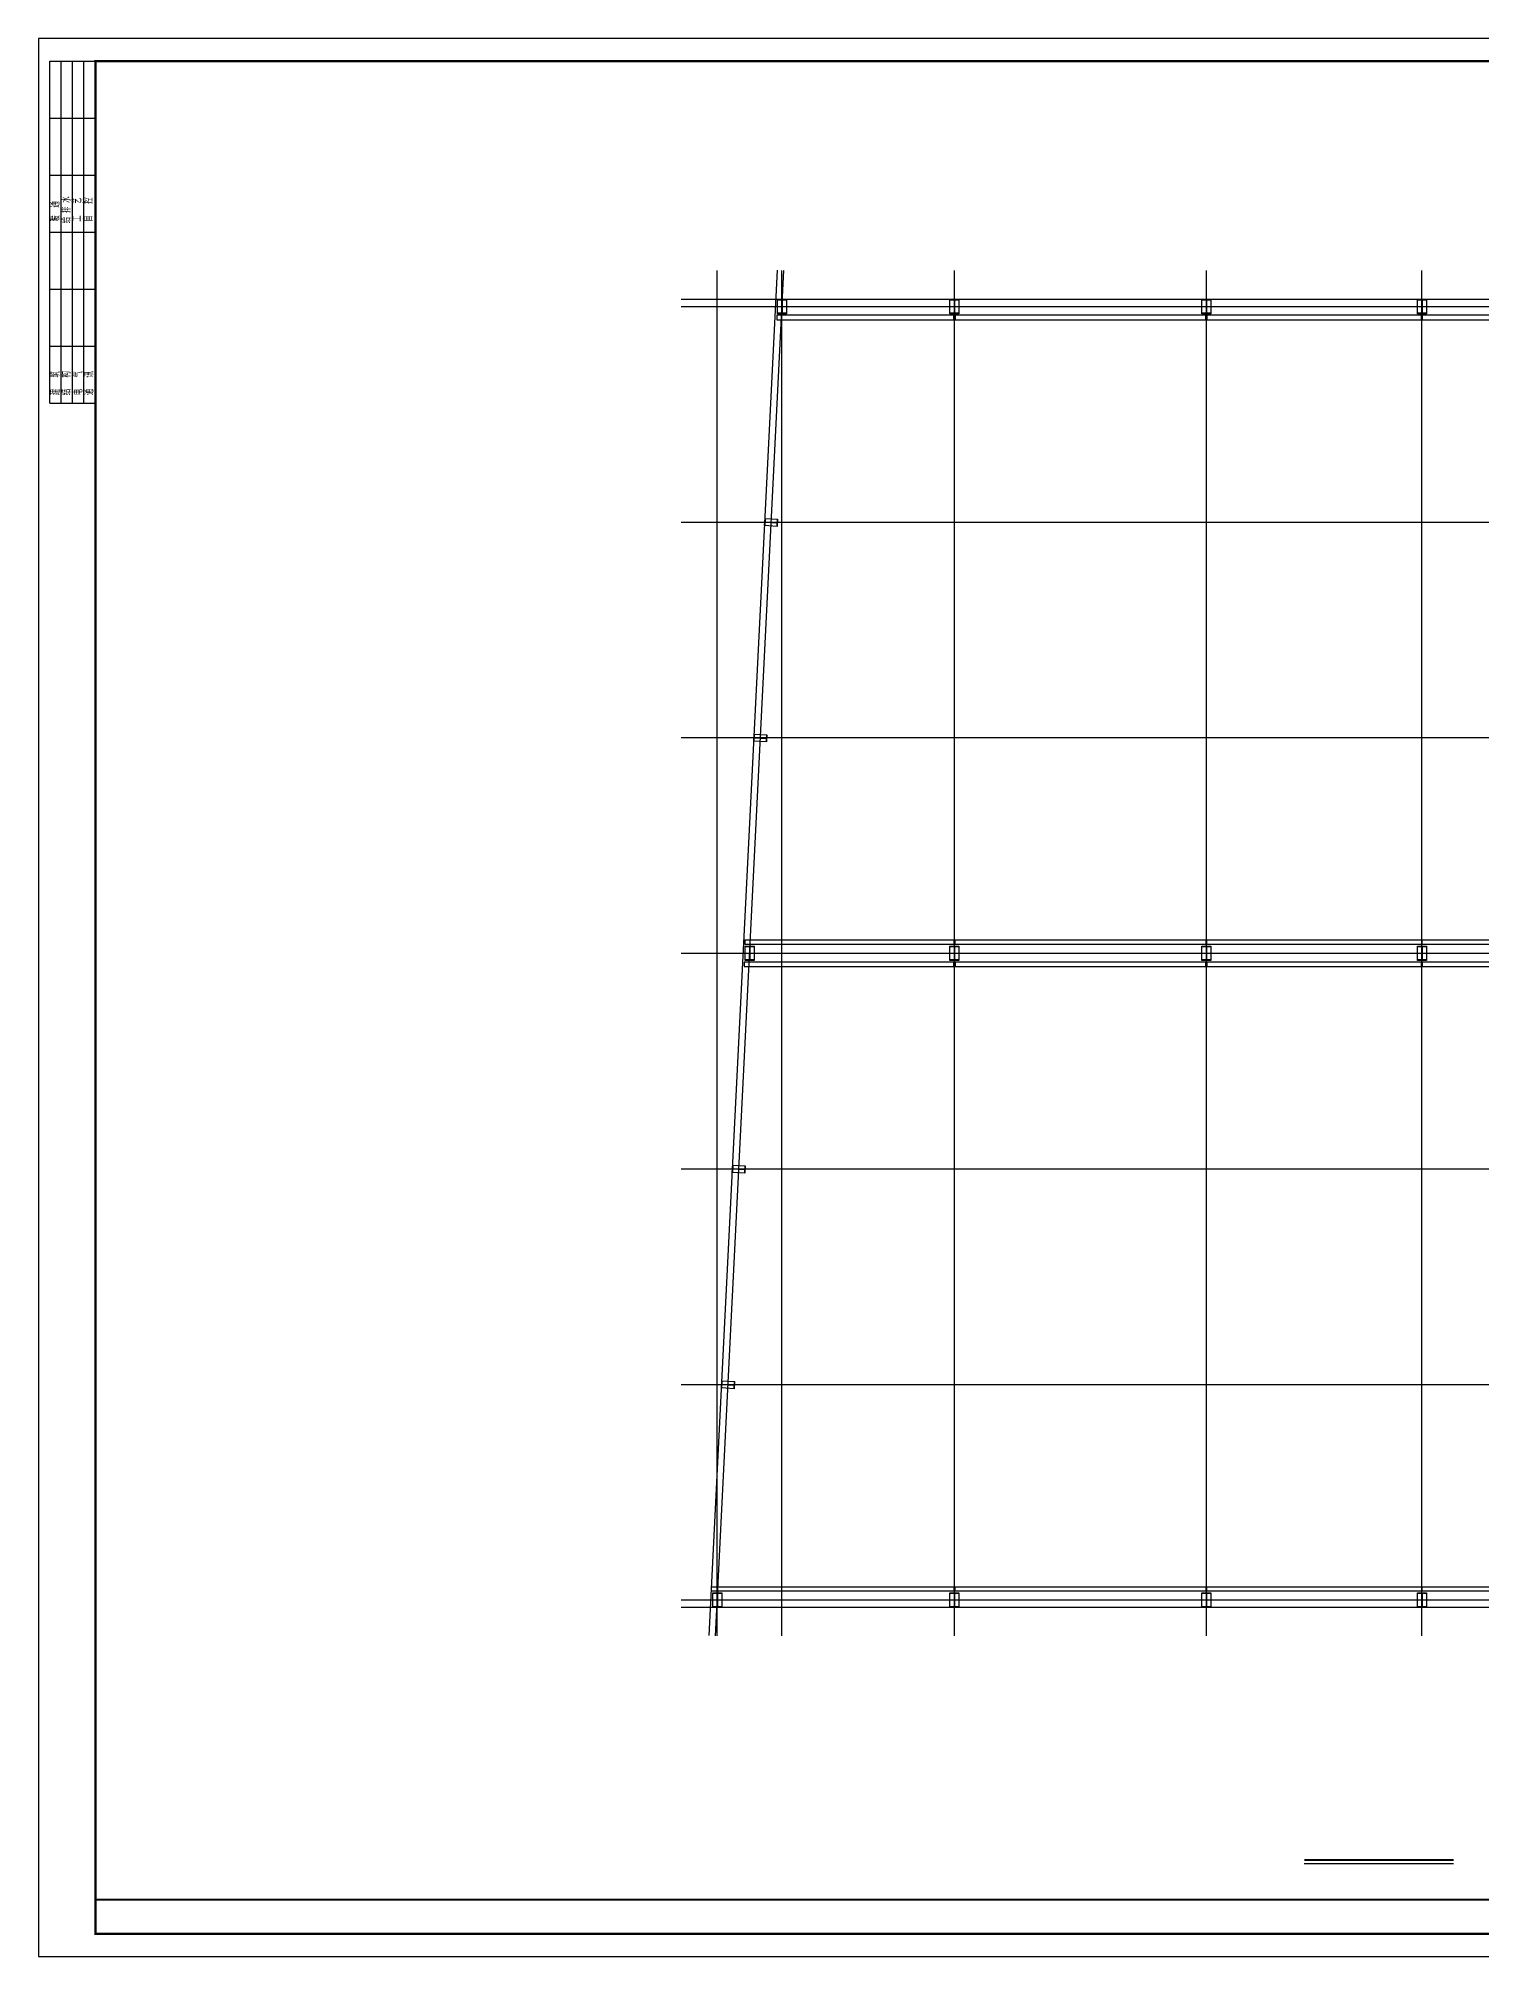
# Model space of a CAD drawing. Extents: x -125668 to 750753, y -248879 to 73241.
# Drawn here: x 161179 to 201349, y -3260 to 50128 of the extents above; entities that cross this region are included whole.
import ezdxf

# ---------------------------------------------------------------- set-up
doc = ezdxf.new("R2010")
doc.units = 0
doc.header["$LTSCALE"] = 1000
doc.header["$MEASUREMENT"] = 0
for name, color, linetype in [('_TCH_MASK', 7, 'Continuous'), ('DOTE', 1, 'Continuous'), ('PUB_TITLE', 4, 'Continuous')]:
    doc.layers.add(name, color=color, linetype=linetype)
doc.styles.get("Standard").update_dxf_attribs({"font": 'gbenor.shx', "bigfont": 'gbcbig.shx'})

# ---------------------------------------------------------------- blocks, each defined once
blk = doc.blocks.new('$titleblk$00000095')
for p, q in [((-150, 20), (-150, 0)), ((-150, 20), (0, 20)), ((-125, 20), (-125, 0)), ((-100, 20), (-100, 0)), ((-75, 20), (-75, 0)), ((-75, 20), (-75, 0)), ((-50, 20), (-50, 0)), ((-25, 20), (-25, 0)), ((0, 20), (0, 0)), ((-150, 15), (-75, 15)), ((-150, 10), (-75, 10)), ((-75, 15), (0, 15)), ((-75, 10), (0, 10)), ((-150, 5), (-75, 5)), ((-75, 5), (0, 5))]:
    blk.add_line(p, q)
at = {"width": 0.8}
for s, p in [('建   筑', (-146.45, 15.65)), ('暖  通', (-70.35, 15.73)), ('结   构', (-146.45, 10.91)), ('电   气', (-146.45, 5.65)), ('给 排 水', (-71.03, 10.9)), ('工   艺', (-70.35, 6.13)), ('通   讯', (-146.45, 0.88)), ('自   控', (-70.35, 1.24))]:
    blk.add_text(s, height=3.509, dxfattribs=at).set_placement(p)
blk = doc.blocks.new('新块')
at = {"layer": 'PUB_TITLE'}
blk.add_lwpolyline([(-47560, 0), (0, 0), (0, 33640), (-47560, 33640)], close=True, dxfattribs=at)
at = {"layer": 'PUB_TITLE', "const_width": 40}
blk.add_lwpolyline([(-46560, 400), (-400, 400), (-400, 33240), (-46560, 33240)], close=True, dxfattribs=at)
at = {"layer": 'PUB_TITLE', "const_width": 32}
blk.add_lwpolyline([(-400, 1000), (-46560, 1000)], dxfattribs=at)
at = {"layer": 'PUB_TITLE', "xscale": 40, "yscale": 40, "zscale": 40, "rotation": 90}
blk.add_blockref('$titleblk$00000095', (-46560, 33240), dxfattribs=at)
for tag, p in [('审定人', (-8147, 838)), ('审核人', (-8147, 641)), ('设计负责人', (-6745, 649)), ('校对', (-6621, 837)), ('工程名称', (-5026, 781)), ('图名', (-3347, 649)), ('日期', (-905, 632)), ('阶段', (-810, 832)), ('项目负责人', (-8228, 444)), ('设计人', (-6659, 447)), ('项目名称', (-5026, 479)), ('图号', (-1657, 502)), ('比例', (-810, 446))]:
    blk.add_attdef(tag, p, '', height=120)

msp = doc.modelspace()

# ---------------------------------------------------------------- linework, layer by layer
for p, q in [((181749.3, 42866), (181999.3, 42866)), ((181749.3, 42466), (181749.3, 42866)), ((181749.3, 42854), (181999.3, 42854)), ((181870.3, 42854), (181870.3, 42478)), ((181878.3, 42854), (181878.3, 42478)), ((181999.3, 42866), (181999.3, 42466)), ((186549.3, 42866), (186799.3, 42866)), ((186549.3, 42466), (186549.3, 42866)), ((186549.3, 42854), (186799.3, 42854)), ((186670.3, 42854), (186670.3, 42478)), ((186678.3, 42854), (186678.3, 42478)), ((186799.3, 42866), (186799.3, 42466)), ((193564.3, 42866), (193814.3, 42866)), ((193564.3, 42466), (193564.3, 42866)), ((193564.3, 42854), (193814.3, 42854)), ((193685.3, 42854), (193685.3, 42478)), ((193693.3, 42854), (193693.3, 42478)), ((193814.3, 42866), (193814.3, 42466)), ((199564.3, 42866), (199814.3, 42866)), ((199564.3, 42466), (199564.3, 42866)), ((199564.3, 42854), (199814.3, 42854)), ((199685.3, 42854), (199685.3, 42478)), ((199693.3, 42854), (199693.3, 42478)), ((199814.3, 42866), (199814.3, 42466)), ((181999.3, 42478), (181749.3, 42478)), ((181999.3, 42466), (181749.3, 42466)), ((186799.3, 42478), (186549.3, 42478)), ((186799.3, 42466), (186549.3, 42466)), ((193814.3, 42478), (193564.3, 42478)), ((193814.3, 42466), (193564.3, 42466)), ((199814.3, 42478), (199564.3, 42478)), ((199814.3, 42466), (199564.3, 42466)), ((181393.9, 36566.1), (181404.8, 36765.8)), ((181743.3, 36547), (181393.9, 36566.1)), ((181403.9, 36565.6), (181414.8, 36765.3)), ((181404.8, 36765.8), (181754.3, 36746.7)), ((181409.2, 36662.5), (181738.7, 36644.4)), ((181409.5, 36668.4), (181739, 36650.4)), ((181744.3, 36747.3), (181733.4, 36547.6)), ((181754.3, 36746.7), (181743.3, 36547)), ((181093.9, 30566.1), (181104.8, 30765.8)), ((181443.3, 30547), (181093.9, 30566.1)), ((181103.9, 30565.6), (181114.8, 30765.3)), ((181104.8, 30765.8), (181454.3, 30746.7)), ((181109.2, 30662.5), (181438.7, 30644.4)), ((181109.5, 30668.4), (181439, 30650.4)), ((181444.3, 30747.3), (181433.4, 30547.6)), ((181454.3, 30746.7), (181443.3, 30547)), ((180849.3, 24866), (181099.3, 24866)), ((180849.3, 24466), (180849.3, 24866)), ((180849.3, 24854), (181099.3, 24854)), ((180970.3, 24854), (180970.3, 24478)), ((180978.3, 24854), (180978.3, 24478)), ((181099.3, 24866), (181099.3, 24466)), ((186549.3, 24866), (186799.3, 24866)), ((186549.3, 24466), (186549.3, 24866)), ((186549.3, 24854), (186799.3, 24854)), ((186670.3, 24854), (186670.3, 24478)), ((186678.3, 24854), (186678.3, 24478)), ((186799.3, 24866), (186799.3, 24466)), ((193564.3, 24866), (193814.3, 24866)), ((193564.3, 24466), (193564.3, 24866)), ((193564.3, 24854), (193814.3, 24854)), ((193685.3, 24854), (193685.3, 24478)), ((193693.3, 24854), (193693.3, 24478)), ((193814.3, 24866), (193814.3, 24466)), ((199564.3, 24866), (199814.3, 24866)), ((199564.3, 24466), (199564.3, 24866)), ((199564.3, 24854), (199814.3, 24854)), ((199685.3, 24854), (199685.3, 24478)), ((199693.3, 24854), (199693.3, 24478)), ((199814.3, 24866), (199814.3, 24466)), ((181099.3, 24478), (180849.3, 24478)), ((181099.3, 24466), (180849.3, 24466)), ((186799.3, 24478), (186549.3, 24478)), ((186799.3, 24466), (186549.3, 24466)), ((193814.3, 24478), (193564.3, 24478)), ((193814.3, 24466), (193564.3, 24466)), ((199814.3, 24478), (199564.3, 24478)), ((199814.3, 24466), (199564.3, 24466)), ((180493.9, 18566.1), (180504.8, 18765.8)), ((180503.9, 18565.6), (180514.8, 18765.3)), ((180504.8, 18765.8), (180854.3, 18746.7)), ((180844.3, 18747.3), (180833.4, 18547.6)), ((180854.3, 18746.7), (180843.3, 18547)), ((180843.3, 18547), (180493.9, 18566.1)), ((180509.2, 18662.5), (180838.7, 18644.4)), ((180509.5, 18668.4), (180839, 18650.4)), ((180193.9, 12566.2), (180204.8, 12765.9)), ((180543.3, 12547), (180193.9, 12566.2)), ((180203.9, 12565.6), (180214.8, 12765.3)), ((180204.8, 12765.9), (180554.3, 12746.7)), ((180209.2, 12662.5), (180538.7, 12644.4)), ((180209.5, 12668.5), (180539, 12650.4)), ((180544.3, 12747.3), (180533.4, 12547.6)), ((180554.3, 12746.7), (180543.3, 12547)), ((179949.3, 6866), (180199.3, 6866)), ((179949.3, 6466), (179949.3, 6866)), ((179949.3, 6854), (180199.3, 6854)), ((180199.3, 6478), (179949.3, 6478)), ((180199.3, 6466), (179949.3, 6466)), ((180070.3, 6854), (180070.3, 6478)), ((180078.3, 6854), (180078.3, 6478)), ((180199.3, 6866), (180199.3, 6466)), ((186549.3, 6866), (186799.3, 6866)), ((186549.3, 6466), (186549.3, 6866)), ((186549.3, 6854), (186799.3, 6854)), ((186799.3, 6478), (186549.3, 6478)), ((186799.3, 6466), (186549.3, 6466)), ((186670.3, 6854), (186670.3, 6478)), ((186678.3, 6854), (186678.3, 6478)), ((186799.3, 6866), (186799.3, 6466)), ((193564.3, 6866), (193814.3, 6866)), ((193564.3, 6466), (193564.3, 6866)), ((193564.3, 6854), (193814.3, 6854)), ((193814.3, 6478), (193564.3, 6478)), ((193814.3, 6466), (193564.3, 6466)), ((193685.3, 6854), (193685.3, 6478)), ((193693.3, 6854), (193693.3, 6478)), ((193814.3, 6866), (193814.3, 6466)), ((199564.3, 6866), (199814.3, 6866)), ((199564.3, 6466), (199564.3, 6866)), ((199564.3, 6854), (199814.3, 6854)), ((199814.3, 6478), (199564.3, 6478)), ((199814.3, 6466), (199564.3, 6466)), ((199685.3, 6854), (199685.3, 6478)), ((199693.3, 6854), (199693.3, 6478)), ((199814.3, 6866), (199814.3, 6466)), ((200569.3, -677), (196411.7, -677))]:
    msp.add_line(p, q)
for points in [[(181729.8, 42297.1), (186655.9, 42297.1), (186655.9, 42420.8), (181729.8, 42420.8)], [(186694.5, 42297.1), (193670.9, 42297.1), (193670.9, 42420.8), (186694.5, 42420.8)], [(193696.5, 42297.1), (199670.9, 42297.1), (199670.9, 42420.8), (193696.5, 42420.8)], [(199696.5, 42297.1), (205670.9, 42297.1), (205670.9, 42420.8), (199696.5, 42420.8)], [(180852.2, 25034.9), (186655.9, 25034.9), (186655.9, 24911.2), (180852.2, 24911.2)], [(186694.5, 25034.9), (193670.9, 25034.9), (193670.9, 24911.2), (186694.5, 24911.2)], [(193696.5, 25034.9), (199670.9, 25034.9), (199670.9, 24911.2), (193696.5, 24911.2)], [(199696.5, 25034.9), (205670.9, 25034.9), (205670.9, 24911.2), (199696.5, 24911.2)], [(180819.9, 24297.1), (186655.9, 24297.1), (186655.9, 24420.8), (180819.9, 24420.8)], [(186694.5, 24297.1), (193670.9, 24297.1), (193670.9, 24420.8), (186694.5, 24420.8)], [(193696.5, 24297.1), (199670.9, 24297.1), (199670.9, 24420.8), (193696.5, 24420.8)], [(199696.5, 24297.1), (205670.9, 24297.1), (205670.9, 24420.8), (199696.5, 24420.8)], [(179917.6, 7034.9), (186655.9, 7034.9), (186655.9, 6911.2), (179917.6, 6911.2)], [(186694.5, 7034.9), (193670.9, 7034.9), (193670.9, 6911.2), (186694.5, 6911.2)], [(193696.5, 7034.9), (199670.9, 7034.9), (199670.9, 6911.2), (193696.5, 6911.2)], [(199696.5, 7034.9), (205670.9, 7034.9), (205670.9, 6911.2), (199696.5, 6911.2)]]:
    msp.add_lwpolyline(points, close=True)
at = {"const_width": 50}
msp.add_lwpolyline([(196411.7, -569.7), (200569.3, -569.7)], dxfattribs=at)
at = {"layer": 'DOTE'}
for p, q in [((179849.6, 5676), (181749.5, 43673.5)), ((180024.4, 5667.3), (181924.3, 43664.8)), ((180074.3, 5666), (180074.3, 43666)), ((181874.3, 5666), (181874.3, 43666)), ((186674.3, 5666), (186674.3, 43666)), ((193689.3, 5666), (193689.3, 43666)), ((199689.3, 5666), (199689.3, 43666)), ((179074.3, 42866), (218689.3, 42866)), ((179074.3, 42666), (218689.3, 42666)), ((179074.3, 36666), (218689.3, 36666)), ((179074.3, 30666), (218689.3, 30666)), ((179074.3, 24666), (218689.3, 24666)), ((179074.3, 18666), (218689.3, 18666)), ((179074.3, 12666), (218689.3, 12666)), ((179074.3, 6666), (218689.3, 6666)), ((179074.3, 6466), (218689.3, 6466))]:
    msp.add_line(p, q, dxfattribs=at)

# ---------------------------------------------------------------- block references
at = {"layer": '_TCH_MASK', "color": 0, "lineweight": 15, "xscale": 1.587037197983591, "yscale": 1.587037197733252, "zscale": 1.587037197782295}
msp.add_blockref('新块', (236658.7, -3259.8), dxfattribs=at)

doc.saveas('drawing.dxf')
